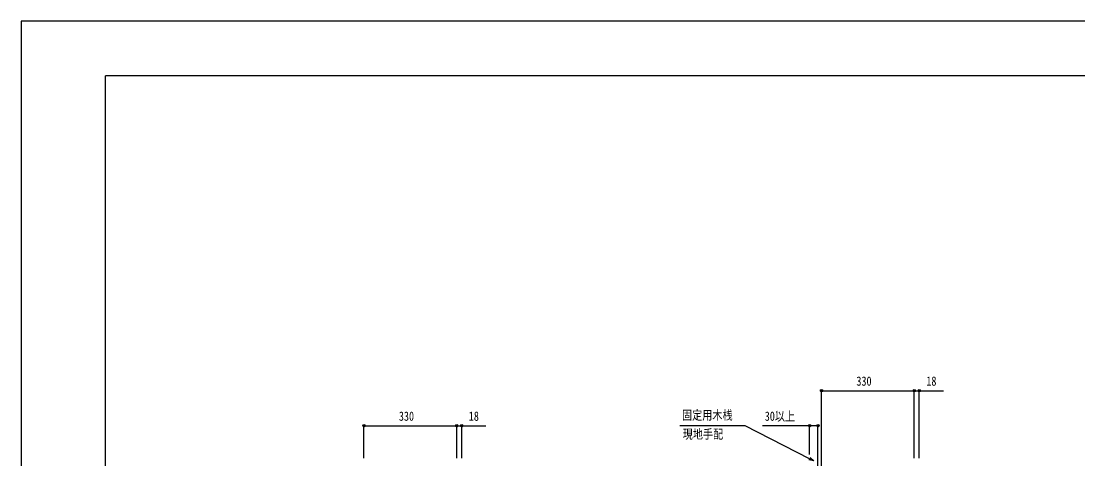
# Model space of a CAD drawing. Units: millimetres, scale not verified. Extents: x -4205 to 4205, y -2970 to 2970.
# Drawn here: x -4205 to -445, y 1410 to 2970 of the extents above; entities that cross this region are included whole.
import ezdxf
from ezdxf.enums import TextEntityAlignment as Align

# ---------------------------------------------------------------- set-up
doc = ezdxf.new("R2010")
doc.units = ezdxf.units.MM
doc.header["$LTSCALE"] = 20
for name, color, linetype in [('0-5_YKK_D', 6, 'Continuous'), ('0-6_YKK_ZWAK', 7, 'Continuous'), ('0-7_YSS_K', 3, 'Continuous')]:
    doc.layers.add(name, color=color, linetype=linetype)
doc.styles.add('ＭＳ ゴシック', font='')
doc.styles.get('ＭＳ ゴシック').set_extended_font_data('MS Gothic')

msp = doc.modelspace()

# ---------------------------------------------------------------- linework, layer by layer
at = {"layer": '0-5_YKK_D'}
for p, q in [((-1356.98, 1487.81), (-1356.98, 1654)), ((-1356.98, 1653), (-1026.98, 1653)), ((-1026.98, 1413), (-1026.98, 1654)), ((-1026.98, 1413), (-1026.98, 1654)), ((-1008.98, 1413), (-1008.98, 1654)), ((-2984.98, 1413), (-2984.98, 1529)), ((-2984.98, 1528), (-2654.98, 1528)), ((-2654.98, 1413), (-2654.98, 1529)), ((-2654.98, 1413), (-2654.98, 1529)), ((-2636.98, 1413), (-2636.98, 1529)), ((-1399.48, 1426.19), (-1399.48, 1529)), ((-1369.48, 1487.81), (-1369.48, 1529))]:
    msp.add_line(p, q, dxfattribs=at)
for points in [[(-1026.98, 1653), (-1008.98, 1653), (-923.18, 1653)], [(-2654.98, 1528), (-2636.98, 1528), (-2551.18, 1528)], [(-1384.48, 1403), (-1399.61, 1410.75), (-1628.66, 1528), (-1860.89, 1528)], [(-1369.48, 1528), (-1399.48, 1528), (-1566.88, 1528)], [(-1397.54, 1414.8), (-1384.48, 1403), (-1401.69, 1406.69)]]:
    msp.add_lwpolyline(points, dxfattribs=at)
for centre in [(-1356.98, 1653), (-1026.98, 1653), (-1026.98, 1653), (-1008.98, 1653), (-2984.98, 1528), (-2654.98, 1528), (-2654.98, 1528), (-2636.98, 1528), (-1399.48, 1528), (-1369.48, 1528)]:
    msp.add_circle(centre, 4.25, dxfattribs=at)
at = {"layer": '0-6_YKK_ZWAK'}
for p in [(3895.02, 2775), (-3904.98, -2525)]:
    msp.add_line(p, (-3904.98, 2775), dxfattribs=at)
msp.add_lwpolyline([(-4205, -2970), (4205, -2970), (4205, 2970), (-4205, 2970)], close=True, dxfattribs=at)
at = {"layer": '0-7_YSS_K'}
for p, q in [((-1369.48, -857), (-1369.48, 1486.81)), ((-1356.98, -857), (-1356.98, 1486.81))]:
    msp.add_line(p, q, dxfattribs=at)

# ---------------------------------------------------------------- texts
at = {"layer": '0-5_YKK_D', "style": 'ＭＳ ゴシック', "width": 0.8}
for s, p in [('330', (-1232.78, 1661)), ('18', (-983.98, 1661)), ('固定用木桟', (-1853.33, 1539.68)), ('30以上', (-1558.88, 1536)), ('330', (-2860.78, 1536)), ('18', (-2611.98, 1536)), ('現地手配', (-1850.93, 1472.18))]:
    msp.add_text(s, height=32.99, dxfattribs=at).set_placement(p, align=Align.BOTTOM_LEFT)

doc.saveas('drawing.dxf')
